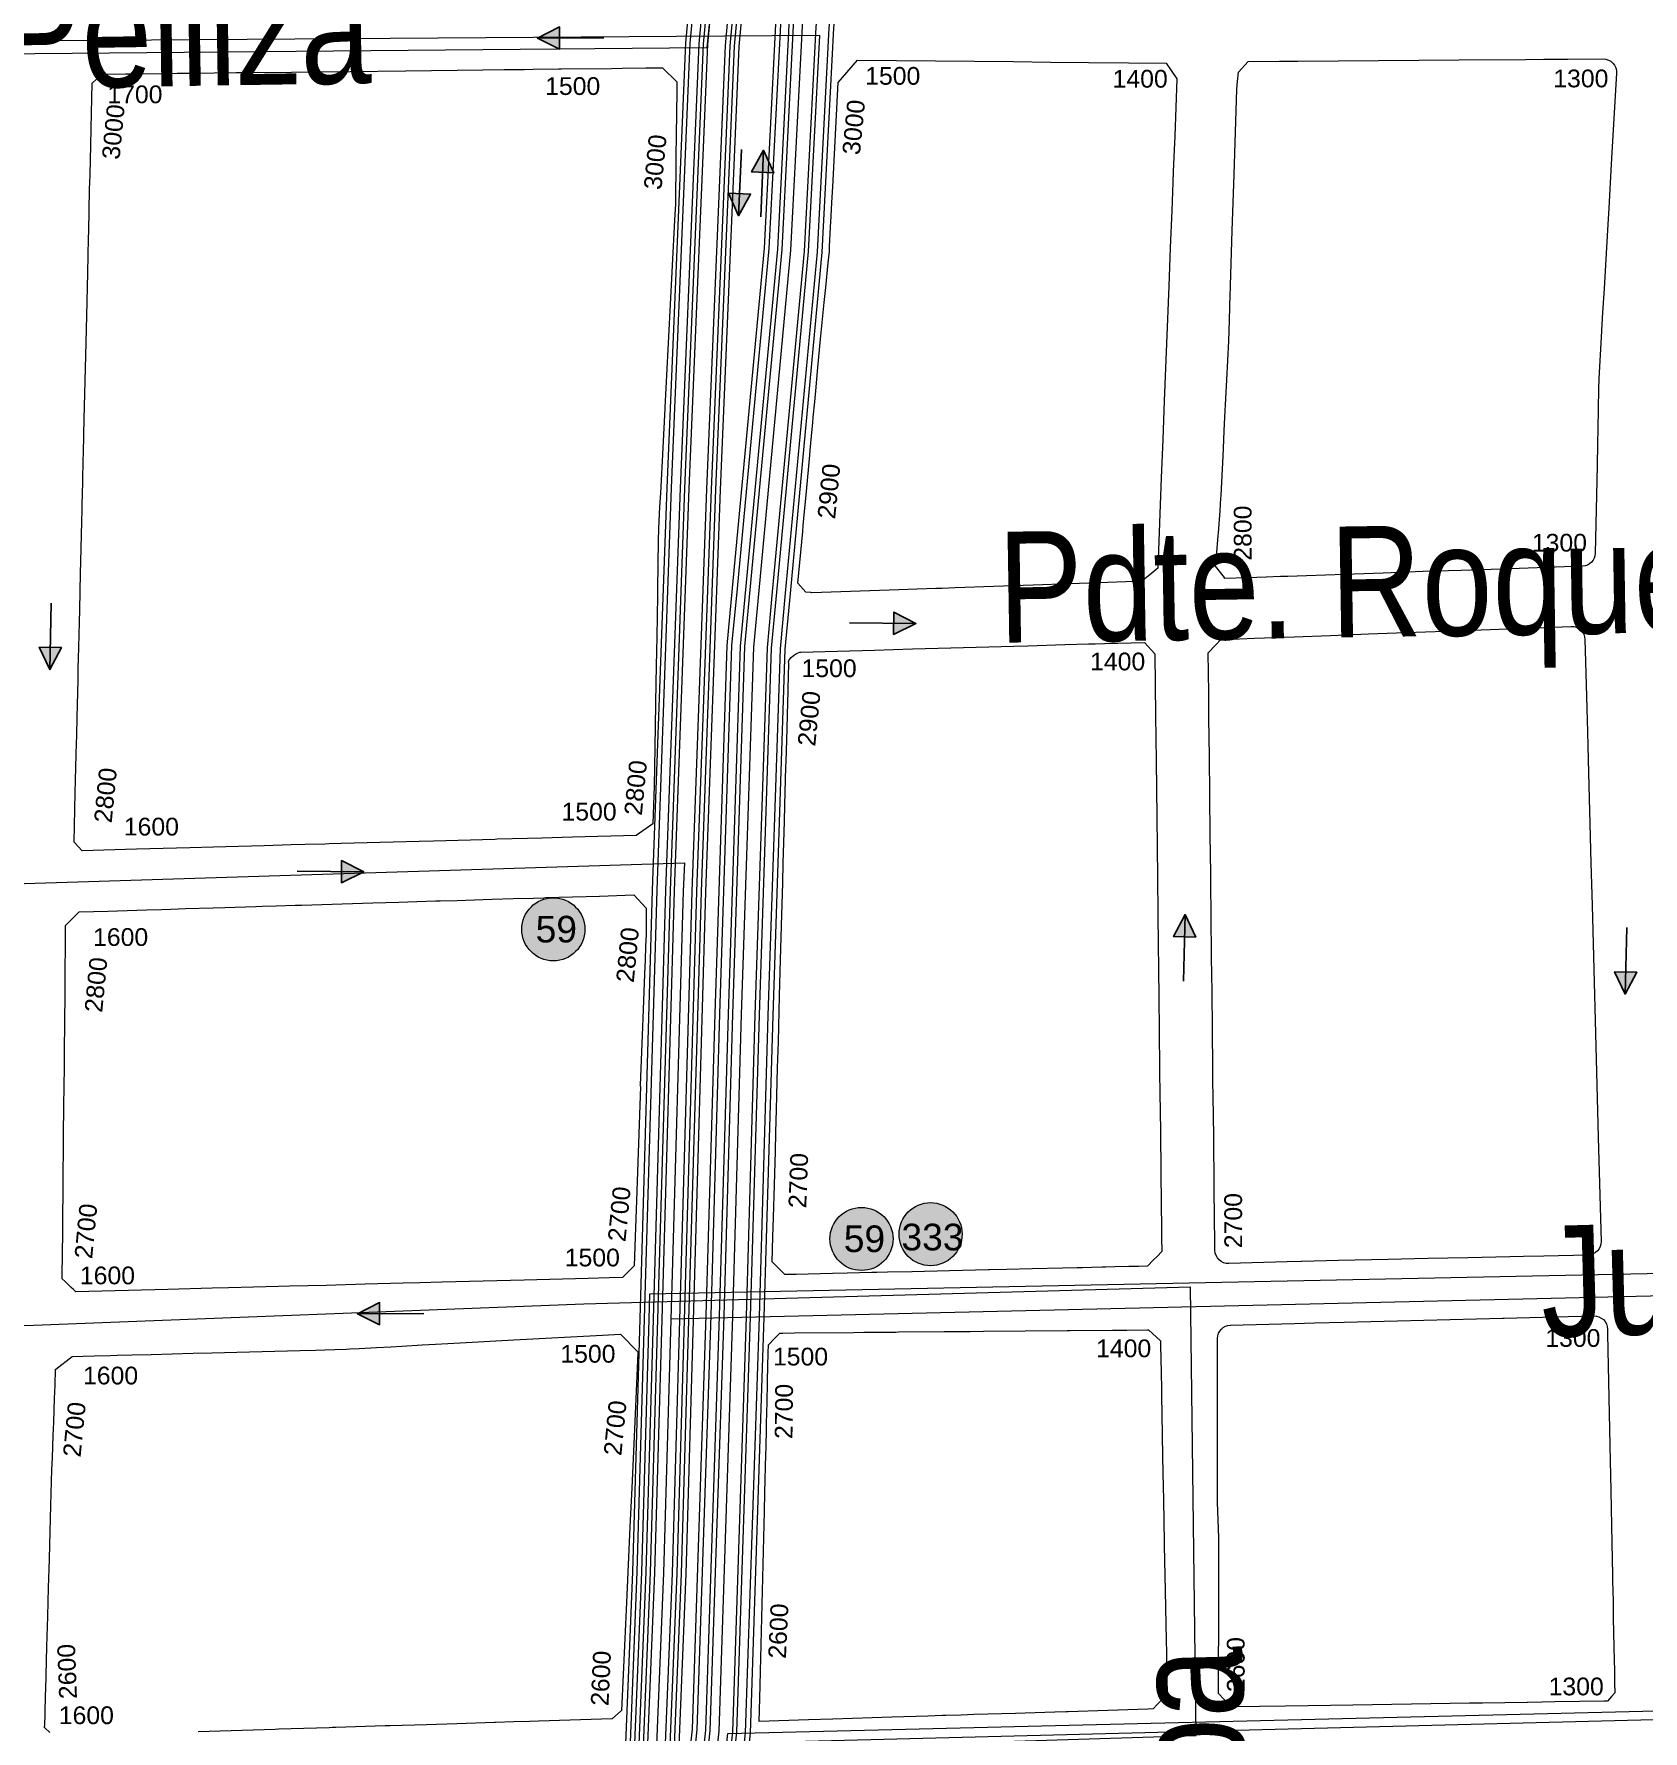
# Model space of a CAD drawing. Header units: millimetres. Extents: x 11558 to 23675, y 49449 to 61482.
# Drawn here: x 19668.2 to 20030.9, y 56637.5 to 57020 of the extents above; entities that cross this region are included whole.
import ezdxf

# ---------------------------------------------------------------- set-up
doc = ezdxf.new("R2010")
doc.units = ezdxf.units.MM
for name, color, linetype in [('0. plano base - nombres calles', 22, 'Continuous'), ('0. Plano Base - PLANO', 254, 'Continuous'), ('0. Plano base - sentido calles', 253, 'Continuous'), ('7. puesta en valor CC la lucila', 212, 'Continuous'), ('Linea 343 IDA', 55, 'Continuous'), ('Linea 343 REGRESO', 125, 'Continuous'), ('numeración', 7, 'Continuous')]:
    doc.layers.add(name, color=color, linetype=linetype)
for name, color, linetype, true_color in [('Linea 152 IDA', 7, 'Continuous', 0x070721), ('Linea 152 REGRESO', 7, 'Continuous', 0xff0a0a), ('Linea 19 Estación Carapachay', 7, 'Continuous', 0xa80000), ('Linea 19 Plaza Miserere', 7, 'Continuous', 0x575757), ('Linea 203 IDA', 7, 'Continuous', 0xc2c200), ('Linea 203 REGRESO', 7, 'Continuous', 0x9e7700), ('Linea 21 IDA Ramal G', 7, 'Continuous', 0x001861), ('Linea 21 REGRO Ramal G', 7, 'Continuous', 0x0a47ff), ('Linea 314 IDA', 7, 'Continuous', 0x141414), ('Linea 314 REGRESO', 7, 'Continuous', 0xe00000), ('Linea 365 IDA', 7, 'Continuous', 0xdb6e00), ('Linea 365 REGRESO', 7, 'Continuous', 0xcc3300), ('Linea 59 Por Barrio Golf IDA', 7, 'Continuous', 0x007038), ('Linea 59 Por Barrio Golf VUELTA', 7, 'Continuous', 0xffd147), ('Linea 59 Por la Lucila IDA', 7, 'Continuous', 0x007038), ('Linea 59 Por la Lucila VUELTA', 7, 'Continuous', 0xffc20a), ('Linea 60 Constitución-barramcas x Fleming IDA', 7, 'Continuous', 0x660000), ('Linea 60 Constitución-barrancas x Fleming VUELTA', 7, 'Continuous', 0xbcab76), ('Linea 707 - ex333', 7, 'Continuous', 0xad002b), ('Linea 707 - ex333 -', 7, 'Continuous', 0x616161), ('Linea 71 IDA', 7, 'Continuous', 0xff2424), ('Linea 71 REGRESO', 7, 'Continuous', 0x2e62ff)]:
    doc.layers.add(name, color=color, linetype=linetype, true_color=true_color)
doc.layers.add('Linea Bicentenario Nueva', color=7, linetype='Continuous', true_color=0x0000cc, transparency=0.05)
doc.layers.get('7. puesta en valor CC la lucila').off()
doc.styles.get("Standard").update_dxf_attribs({"font": 'arial.ttf'})

# ---------------------------------------------------------------- blocks, each defined once
blk = doc.blocks.new('MANZANAS')
at = {"layer": '0. Plano Base - PLANO', "color": 0, "linetype": 'Continuous', "lineweight": 5}
for points in [[(5638643.96, 6180972.71), (5638651.3, 6180956.31), (5638652.38, 6180953.9), (5638653.51, 6180951.38), (5638656.41, 6180944.89), (5638657.92, 6180941.52), (5638660.06, 6180936.73), (5638663.82, 6180928.33), (5638666.06, 6180923.32), (5638667.13, 6180920.92), (5638668.33, 6180918.25), (5638672.13, 6180909.74), (5638673.16, 6180907.67), (5638677.15, 6180899.6), (5638678.63, 6180896.61), (5638680.86, 6180892.1), (5638689.59, 6180874.46, -0.398392), (5638688.37, 6180870.52), (5638672.4, 6180861.5), (5638664.53, 6180857.07), (5638657.07, 6180852.86), (5638649.25, 6180848.45), (5638641.62, 6180844.14), (5638634.17, 6180839.93), (5638630.47, 6180837.85), (5638629.04, 6180837.04), (5638626.23, 6180835.46), (5638622.58, 6180833.4), (5638618.09, 6180830.86), (5638617.97, 6180831.07), (5638614.99, 6180832.4), (5638614.55, 6180833.46), (5638612.32, 6180838.81), (5638612.09, 6180839.38), (5638610.19, 6180843.94), (5638609.56, 6180845.3), (5638609.01, 6180846.51), (5638608.71, 6180847.16), (5638605.05, 6180855.16), (5638604.32, 6180856.74), (5638602.67, 6180860.35), (5638601.37, 6180863.2), (5638597.86, 6180870.86), (5638594.25, 6180878.74), (5638592.2, 6180883.02), (5638589.66, 6180888.32), (5638589.06, 6180889.57), (5638588.81, 6180890.09), (5638583.44, 6180901.29), (5638578.04, 6180912.58), (5638569.69, 6180930), (5638569.03, 6180931.64), (5638568.25, 6180933.59), (5638569.07, 6180936.72), (5638575.31, 6180940.03), (5638578.94, 6180941.95), (5638611.11, 6180958.98), (5638624.33, 6180965.97), (5638627.96, 6180967.89), (5638629.36, 6180968.63), (5638630.7, 6180969.33), (5638632.75, 6180970.41), (5638639.83, 6180974.14, -0.433222)], [(5638696.47, 6180856.14), (5638701.41, 6180847.23), (5638704.08, 6180842.41), (5638706.56, 6180837.93), (5638708.16, 6180835.05), (5638712.48, 6180827.25), (5638716.6, 6180819.8), (5638720.93, 6180811.99), (5638725.52, 6180803.71), (5638733.95, 6180788.49), (5638742.37, 6180773.31), (5638750.86, 6180757.97), (5638762.27, 6180737.4, -0.415545), (5638761.08, 6180733.31), (5638752.31, 6180728.5), (5638748.3, 6180726.3), (5638745.62, 6180724.83), (5638737.3, 6180720.28), (5638729.4, 6180715.94), (5638721.56, 6180711.65), (5638711.72, 6180706.25), (5638704.44, 6180702.26), (5638704.35, 6180702.21), (5638701.58, 6180700.69), (5638696.97, 6180698.15), (5638690.09, 6180694.27, -0.421041), (5638685.97, 6180695.47), (5638681.72, 6180703.44), (5638680.23, 6180706.21), (5638678.54, 6180709.4), (5638674.63, 6180716.72), (5638673.9, 6180718.08), (5638671.61, 6180722.36), (5638670.77, 6180723.95), (5638670.51, 6180724.43), (5638667.15, 6180730.73), (5638666.61, 6180731.73), (5638662.47, 6180739.49), (5638658.53, 6180746.87), (5638654.83, 6180753.8), (5638650.32, 6180762.26), (5638649.04, 6180764.66), (5638648.39, 6180765.86), (5638645.94, 6180770.46), (5638641.9, 6180778.03), (5638637.65, 6180785.99), (5638633.53, 6180793.71), (5638629.47, 6180801.3), (5638627.66, 6180804.7), (5638626.77, 6180806.36), (5638622.52, 6180814.32), (5638623.21, 6180816.61), (5638623.73, 6180818.35), (5638627.3, 6180820.37), (5638630.27, 6180822.05), (5638638.02, 6180826.44), (5638645.19, 6180830.51), (5638652.59, 6180834.71), (5638659.95, 6180838.89), (5638667.63, 6180843.25), (5638692.37, 6180857.29, -0.417245)], [(5638737.1, 6180606.06), (5638736.66, 6180605.82), (5638734.39, 6180606.64), (5638732.75, 6180607.24), (5638731.72, 6180609.21), (5638723.91, 6180624.26), (5638722.97, 6180626.07), (5638719.97, 6180631.86), (5638716.58, 6180638.38), (5638712.65, 6180645.39), (5638709.24, 6180651.97), (5638708.11, 6180654.14), (5638707.14, 6180656.01), (5638703.45, 6180663.12), (5638695.64, 6180678.15, -0.406877), (5638696.85, 6180682.16), (5638709.46, 6180689.12), (5638713.44, 6180691.31), (5638719.25, 6180694.52), (5638729.82, 6180700.35), (5638750.62, 6180711.83), (5638750.85, 6180711.96), (5638768.57, 6180721.73, -0.415652), (5638772.66, 6180720.54), (5638773.2, 6180719.54), (5638785.19, 6180697.55), (5638785.26, 6180697.44), (5638790.11, 6180688.55), (5638795.77, 6180678.15), (5638799.21, 6180671.85), (5638799.85, 6180670.69), (5638802.09, 6180666.58), (5638803.87, 6180663.31), (5638806.97, 6180657.63), (5638808.47, 6180654.88), (5638809.44, 6180653.1), (5638810.92, 6180650.39), (5638811.82, 6180648.73), (5638811.95, 6180648.5), (5638811.67, 6180647.42), (5638811.35, 6180646.13), (5638810.64, 6180645.75), (5638800.88, 6180640.48), (5638798.31, 6180639.1), (5638795.47, 6180637.56), (5638795.37, 6180637.51), (5638786.51, 6180632.73), (5638784.53, 6180631.66), (5638783.95, 6180631.34), (5638772.47, 6180625.15), (5638760.83, 6180618.87), (5638751.95, 6180614.07), (5638747.47, 6180611.66)]]:
    blk.add_lwpolyline(points, format="xyb", close=True, dxfattribs=at)
for points in [[(5638536.76, 6180785.03), (5638535.78, 6180784.6), (5638533.22, 6180785.56), (5638528.81, 6180796.41), (5638528.3, 6180797.66), (5638527.08, 6180800.64), (5638526, 6180803.31), (5638525.4, 6180804.78), (5638522.27, 6180812.45), (5638521.85, 6180813.51), (5638520.67, 6180816.39), (5638519.49, 6180819.29), (5638519.03, 6180820.42), (5638517.75, 6180823.58), (5638516.81, 6180825.88), (5638514.8, 6180830.82), (5638512.39, 6180836.74), (5638509.3, 6180844.48), (5638508.06, 6180847.59), (5638506, 6180852.79), (5638505.05, 6180855.18), (5638504.57, 6180856.23), (5638502.75, 6180860.23), (5638501.72, 6180862.49), (5638500.46, 6180865.24), (5638498.99, 6180868.47), (5638489.23, 6180889.91), (5638490.77, 6180896.41), (5638522.14, 6180912.31), (5638529.56, 6180916.07), (5638537.22, 6180919.95), (5638545.29, 6180924.04), (5638552.83, 6180927.86), (5638556.62, 6180925.84), (5638562.12, 6180914.16), (5638563.45, 6180911.34), (5638565.51, 6180906.95), (5638566.58, 6180904.68), (5638569.25, 6180899.01), (5638572.85, 6180891.35), (5638576.53, 6180883.53), (5638587.54, 6180860.15), (5638591.26, 6180852.24), (5638594.95, 6180844.39), (5638603.6, 6180826.01), (5638602.7, 6180823.84), (5638601.83, 6180821.73), (5638598.65, 6180819.91), (5638595.11, 6180817.89), (5638587.77, 6180813.75), (5638580.46, 6180809.62), (5638572.69, 6180805.23), (5638565.19, 6180800.99), (5638562.58, 6180799.52), (5638561.37, 6180798.84), (5638557.61, 6180796.71), (5638554.08, 6180794.72), (5638536.98, 6180785.07)], [(5638428.58, 6180663.65), (5638417.87, 6180657.71), (5638415.36, 6180658.58), (5638410.47, 6180668.56), (5638407.97, 6180673.67), (5638406.68, 6180676.3), (5638405.55, 6180678.62), (5638404.82, 6180680.1), (5638402.97, 6180683.89), (5638399.29, 6180691.39), (5638398.06, 6180693.9), (5638397.18, 6180695.71), (5638394.8, 6180700.57), (5638393.56, 6180703.09), (5638392.31, 6180705.65), (5638388.7, 6180713.01), (5638387.52, 6180715.43), (5638383.6, 6180723.43), (5638382.42, 6180725.85), (5638381.9, 6180726.91), (5638379.67, 6180731.46), (5638377.34, 6180736.22), (5638376.9, 6180737.11), (5638374.9, 6180741.2), (5638373.41, 6180744.23), (5638367.09, 6180757.14), (5638363.17, 6180765.15), (5638358.92, 6180773.83), (5638355.47, 6180780.87), (5638354.78, 6180782.28), (5638350.65, 6180790.7), (5638349.19, 6180793.7), (5638347.71, 6180796.71), (5638346.28, 6180799.63), (5638344.61, 6180803.05), (5638340.09, 6180812.27), (5638340.54, 6180813.5), (5638341.13, 6180815.09), (5638345.8, 6180817.59), (5638348.28, 6180818.91), (5638353.05, 6180821.46), (5638356.04, 6180823.06), (5638356.92, 6180823.53), (5638358.79, 6180824.52), (5638359.82, 6180825.08), (5638363.45, 6180827.01), (5638367.8, 6180829.34), (5638371.14, 6180831.12), (5638378.83, 6180835.22), (5638384.56, 6180838.28), (5638390.48, 6180841.44), (5638401.55, 6180847.36), (5638416.87, 6180855.53), (5638421.06, 6180857.77), (5638424.81, 6180859.78), (5638425.08, 6180859.92), (5638426.83, 6180860.85), (5638431.98, 6180863.6), (5638432.23, 6180863.74), (5638432.45, 6180863.86), (5638442.4, 6180869.17), (5638444.57, 6180870.33), (5638449.27, 6180872.84), (5638452.55, 6180874.59), (5638456.91, 6180873.25), (5638457.89, 6180871.32), (5638462.29, 6180862.58), (5638464.46, 6180858.27), (5638466.43, 6180854.38), (5638467.63, 6180851.99), (5638469.27, 6180848.74), (5638470.81, 6180845.36), (5638479.3, 6180826.73), (5638488.35, 6180806.87), (5638488.42, 6180806.71), (5638492.1, 6180798.63), (5638496.34, 6180789.32), (5638497.64, 6180786.47), (5638499.67, 6180782.02), (5638500.88, 6180779.58), (5638505.7, 6180769.91), (5638506.39, 6180768.53), (5638510.53, 6180760.2), (5638511.96, 6180757.34), (5638515.13, 6180750.96), (5638521.66, 6180737.84), (5638525.54, 6180730.05), (5638529.21, 6180722.4), (5638527.06, 6180718.3), (5638514.55, 6180711.36), (5638508.47, 6180707.99), (5638505.63, 6180706.41), (5638499.66, 6180703.1), (5638499.21, 6180702.85), (5638491.96, 6180698.82), (5638487.15, 6180696.15), (5638484.31, 6180694.58), (5638476.62, 6180690.31), (5638468.94, 6180686.05), (5638466.56, 6180684.73), (5638465.68, 6180684.24), (5638461.82, 6180682.1), (5638459.09, 6180680.58), (5638453.74, 6180677.62), (5638446.2, 6180673.43), (5638443.74, 6180672.06), (5638439.1, 6180669.49), (5638431.17, 6180665.09)], [(5638604.68, 6180647.15), (5638602.42, 6180645.91), (5638598.63, 6180647.15), (5638596.15, 6180652.26), (5638594.25, 6180656.19), (5638594.24, 6180656.22), (5638592.13, 6180660.56), (5638587.76, 6180669.57), (5638585.89, 6180673.42), (5638583.63, 6180678.09), (5638579.53, 6180686.53), (5638576.98, 6180691.79), (5638572.43, 6180701.18), (5638570.05, 6180706.09), (5638565.55, 6180715.38), (5638561.35, 6180724.05), (5638559.38, 6180728.09), (5638557.35, 6180732.29), (5638555.3, 6180736.52), (5638553.7, 6180739.82), (5638549.91, 6180747.62), (5638549.89, 6180747.66), (5638549.41, 6180748.66), (5638546.18, 6180755.33), (5638546.15, 6180755.39), (5638544.78, 6180758.21), (5638542.48, 6180762.95), (5638540.74, 6180766.53), (5638540.01, 6180768.05), (5638539.73, 6180768.62), (5638539.51, 6180768.88), (5638539.45, 6180769.36), (5638539.57, 6180769.98), (5638539.84, 6180770.68), (5638540.25, 6180771.38), (5638540.74, 6180771.99), (5638540.98, 6180772.12), (5638548.16, 6180776.11), (5638555.45, 6180780.16), (5638562.97, 6180784.34), (5638570.5, 6180788.53), (5638578.04, 6180792.72), (5638582.9, 6180795.42), (5638585.67, 6180796.96), (5638592.99, 6180801.03), (5638597.63, 6180803.61), (5638598.17, 6180803.91), (5638598.97, 6180804.35), (5638600.78, 6180805.36), (5638608.68, 6180809.75), (5638611.94, 6180808.52), (5638618.5, 6180796.26), (5638623.32, 6180787.24), (5638629.31, 6180776.04), (5638632.5, 6180770.08), (5638635.67, 6180764.13), (5638636.4, 6180762.78), (5638638.81, 6180758.27), (5638639.8, 6180756.42), (5638648.39, 6180740.35), (5638652.02, 6180733.56), (5638656.05, 6180726.02), (5638659.03, 6180720.44), (5638660.19, 6180718.28), (5638663.05, 6180712.93), (5638664.21, 6180710.77), (5638665.65, 6180708.07), (5638666.76, 6180705.98), (5638667.95, 6180703.77), (5638669.48, 6180700.91), (5638670.65, 6180698.72), (5638672.73, 6180694.82), (5638674, 6180692.45), (5638675.46, 6180689.71), (5638675.03, 6180688.27), (5638674.7, 6180687.19), (5638674.13, 6180685.3), (5638672.32, 6180684.31), (5638670.43, 6180683.27), (5638667.64, 6180681.74), (5638665.85, 6180680.76), (5638665.14, 6180680.37), (5638663.06, 6180679.22), (5638661.29, 6180678.25), (5638660.24, 6180677.68), (5638657.31, 6180676.06), (5638651.33, 6180672.78), (5638646.28, 6180670), (5638642.87, 6180668.13), (5638642.69, 6180668.03), (5638635.01, 6180663.81), (5638627.6, 6180659.74), (5638627.57, 6180659.72), (5638622.75, 6180657.08), (5638620.63, 6180655.91), (5638619.62, 6180655.36), (5638614.75, 6180652.69), (5638611.89, 6180651.11)], [(5638480.58, 6180578.84), (5638462.45, 6180568.81), (5638461.71, 6180569.03), (5638461.05, 6180569.22), (5638460.36, 6180569.41), (5638459.69, 6180569.61), (5638459.25, 6180569.74), (5638458.36, 6180569.99), (5638455.48, 6180575.67), (5638453.95, 6180578.69), (5638453.27, 6180580.03), (5638448.27, 6180589.9), (5638444.54, 6180597.25), (5638444.12, 6180598.06), (5638440.36, 6180605.48), (5638439.12, 6180607.94), (5638436.42, 6180613.26), (5638435.5, 6180615.07), (5638435.2, 6180615.66), (5638434.82, 6180616.4), (5638432.58, 6180620.83), (5638428.99, 6180627.9), (5638422.31, 6180640.98), (5638423.62, 6180645.15), (5638429.28, 6180648.31), (5638436.84, 6180652.54), (5638439.83, 6180654.21), (5638441.64, 6180655.22), (5638444.54, 6180656.84), (5638450.01, 6180659.9), (5638452.27, 6180661.17), (5638458.4, 6180664.59), (5638459.66, 6180665.29), (5638462.36, 6180666.81), (5638466.13, 6180668.91), (5638467.35, 6180669.59), (5638481.39, 6180677.44), (5638486.54, 6180680.32), (5638490.1, 6180682.31), (5638493.83, 6180684.4), (5638494.7, 6180684.88), (5638497.99, 6180686.72), (5638503.13, 6180689.59), (5638504.93, 6180690.6), (5638509.05, 6180692.9), (5638513.04, 6180695.13), (5638515.05, 6180696.26), (5638515.41, 6180696.46), (5638526.05, 6180702.4), (5638532.79, 6180706.17), (5638536.64, 6180704.8), (5638539.6, 6180699.03), (5638539.74, 6180698.73), (5638542.6, 6180692.65), (5638543, 6180691.81), (5638543.16, 6180691.46), (5638546.57, 6180684.21), (5638548.22, 6180680.72), (5638553.87, 6180668.77), (5638553.75, 6180668.71), (5638554.04, 6180668.54), (5638561.36, 6180653.16), (5638565.09, 6180645.3), (5638568.59, 6180637.95), (5638571.41, 6180632.02), (5638570.3, 6180628.47), (5638567.69, 6180627.02), (5638563.51, 6180624.7), (5638550.86, 6180617.71), (5638542.82, 6180613.26), (5638534.68, 6180608.76), (5638530.33, 6180606.35), (5638527.01, 6180604.52), (5638519.55, 6180600.39), (5638511.85, 6180596.13), (5638504.58, 6180592.12), (5638502.39, 6180590.9), (5638492.53, 6180585.45), (5638489.3, 6180583.66)], [(5638653.48, 6180559.36), (5638643.75, 6180553.91), (5638642.61, 6180556.25), (5638641.5, 6180558.53), (5638636.14, 6180569.5), (5638622.96, 6180596.46), (5638622.82, 6180596.75), (5638619.7, 6180603.14), (5638618.65, 6180605.29), (5638618.4, 6180605.79), (5638617.51, 6180607.62), (5638616.46, 6180609.77), (5638614.95, 6180612.86), (5638614.27, 6180614.24), (5638612.15, 6180618.59), (5638610.25, 6180622.47), (5638609.98, 6180623.03), (5638608.68, 6180625.69), (5638607.19, 6180628.73), (5638606.56, 6180630.02), (5638606.47, 6180630.2), (5638607.05, 6180632.09), (5638607.55, 6180633.73), (5638608.09, 6180634.02), (5638610.47, 6180635.28), (5638622.18, 6180641.49), (5638624.23, 6180642.59), (5638630.65, 6180645.99), (5638631.13, 6180646.25), (5638640.24, 6180651.09), (5638645.43, 6180653.84), (5638648.1, 6180655.26), (5638656.4, 6180659.66), (5638664.74, 6180664.09), (5638665.3, 6180664.39), (5638673.73, 6180668.86), (5638676.29, 6180670.22), (5638676.6, 6180670.38), (5638680.74, 6180672.58), (5638680.96, 6180672.7), (5638683.29, 6180672.07), (5638684.45, 6180671.75), (5638684.97, 6180670.8), (5638687.89, 6180665.42), (5638689.66, 6180662.16), (5638690.58, 6180660.48), (5638692.18, 6180657.52), (5638692.36, 6180657.2), (5638696.9, 6180648.85), (5638696.98, 6180648.71), (5638700.21, 6180642.76), (5638701.53, 6180640.33), (5638701.99, 6180639.49), (5638703.53, 6180636.66), (5638706.52, 6180631.16), (5638711.37, 6180622.24), (5638715.01, 6180615.54), (5638716.63, 6180612.57), (5638718.15, 6180609.76), (5638719.63, 6180607.05), (5638719.7, 6180606.91), (5638719.86, 6180606.63), (5638720.59, 6180605.27), (5638721.23, 6180604.11), (5638722.12, 6180602.46), (5638722.5, 6180601.76), (5638722.15, 6180600.51), (5638721.64, 6180598.72), (5638721.24, 6180597.32), (5638720.21, 6180596.76), (5638712.36, 6180592.33), (5638704.57, 6180587.94), (5638704.14, 6180587.72), (5638701.92, 6180586.47), (5638696.08, 6180583.21), (5638694.18, 6180582.14), (5638685.95, 6180577.54), (5638683.49, 6180576.16), (5638680.5, 6180574.48), (5638679.84, 6180574.11), (5638676.96, 6180572.5), (5638669.87, 6180568.53), (5638658.26, 6180562.04)]]:
    blk.add_lwpolyline(points, close=True, dxfattribs=at)
blk.add_lwpolyline([(5638503.05, 6180477.94), (5638501.53, 6180478.33), (5638501.49, 6180478.34), (5638501.34, 6180478.66), (5638501.29, 6180478.78), (5638500.08, 6180481.29), (5638498.29, 6180484.96), (5638497.74, 6180486.1), (5638493.49, 6180494.88), (5638490.55, 6180500.95), (5638489.13, 6180503.9), (5638487.72, 6180506.8), (5638484.93, 6180512.57), (5638483.51, 6180515.51), (5638479.65, 6180523.49), (5638476.12, 6180530.78), (5638475, 6180533.15), (5638472.84, 6180537.71), (5638471.54, 6180540.43), (5638469.24, 6180545.29), (5638467.96, 6180547.99), (5638466.42, 6180551.22), (5638466.49, 6180551.26), (5638468.42, 6180555.49), (5638472.75, 6180557.89), (5638475.94, 6180559.65), (5638477.27, 6180560.39), (5638480.28, 6180562.06), (5638483.99, 6180564.11), (5638492.27, 6180568.69), (5638495.95, 6180570.73), (5638503.38, 6180574.85), (5638513.37, 6180580.38), (5638516.38, 6180582.06), (5638518.28, 6180583.12), (5638520.21, 6180584.2), (5638522.52, 6180585.49), (5638523.18, 6180585.86), (5638525.01, 6180586.94), (5638528.37, 6180588.93), (5638531.16, 6180590.57), (5638533.29, 6180591.84), (5638537.24, 6180594.17), (5638539.82, 6180595.69), (5638544.58, 6180598.51), (5638555.04, 6180604.69), (5638561.2, 6180608.33), (5638572.29, 6180614.89), (5638575.74, 6180616.93), (5638581.08, 6180615.21), (5638581.17, 6180615.03), (5638585.55, 6180605.56), (5638589.84, 6180596.3), (5638593.97, 6180587.38), (5638597.66, 6180579.41), (5638604.85, 6180563.88), (5638615.09, 6180541.77), (5638614.09, 6180539.14), (5638599.57, 6180531.01), (5638597.83, 6180530.03), (5638594.75, 6180528.31), (5638591.13, 6180526.28), (5638590.9, 6180526.15), (5638583.52, 6180522.02), (5638577.53, 6180518.66), (5638570.41, 6180514.68), (5638569.44, 6180514.13), (5638559.71, 6180508.68), (5638559.07, 6180508.32), (5638558.37, 6180507.93), (5638548.43, 6180502.36), (5638547.74, 6180501.98), (5638532.61, 6180493.5)], dxfattribs=at)
blk = doc.blocks.new('59')
at = {"layer": 'Linea 59 Por la Lucila VUELTA', "lineweight": 211, "true_color": 0xededed}
h = blk.add_hatch(color=7, dxfattribs=at)
h.dxf.hatch_style = 1
edge = h.paths.add_edge_path()
edge.add_arc((0, 0), 7.11, 0, 360)
at = {"layer": 'Linea 59 Por la Lucila VUELTA', "lineweight": 9}
blk.add_circle((0, 0), 7.11, dxfattribs=at)
at = {"layer": 'Linea 59 Por la Lucila VUELTA', "lineweight": 15, "insert": (-3.99, 3.04), "char_height": 6, "attachment_point": 1}
blk.add_mtext_dynamic_manual_height_columns('59', width=16.4579, gutter_width=12.5, heights=[0], dxfattribs=at)
blk = doc.blocks.new('707 ida')
at = {"layer": 'Linea 707 - ex333', "lineweight": 211, "true_color": 0xededed}
h = blk.add_hatch(color=7, dxfattribs=at)
h.dxf.hatch_style = 1
edge = h.paths.add_edge_path()
edge.add_arc((-10.26, 6.45), 7.11, 0, 360)
at = {"layer": 'Linea 707 - ex333', "lineweight": 9}
blk.add_circle((-10.26, 6.45), 7.11, dxfattribs=at)
at = {"layer": 'Linea 707 - ex333', "lineweight": 211, "insert": (-16.82, 8.81), "char_height": 6, "attachment_point": 1}
blk.add_mtext_dynamic_manual_height_columns('333', width=27.2677, gutter_width=12.5, heights=[0], dxfattribs=at)

msp = doc.modelspace()

# ---------------------------------------------------------------- hatches: boundary and pattern name
at = {"layer": '0. Plano base - sentido calles', "linetype": 'Continuous', "lineweight": 25, "ltscale": 2, "true_color": 0x1a1a1a}
h = msp.add_hatch(color=250, dxfattribs=at)
h.dxf.hatch_style = 1
h.paths.add_polyline_path([(19781.69, 57019.09), (19786.69, 57016.6), (19786.69, 57019.1)])
h.paths.add_polyline_path([(19781.69, 57019.09), (19786.69, 57019.1), (19786.68, 57021.6)])
h = msp.add_hatch(color=250, dxfattribs=at)
h.dxf.hatch_style = 1
h.paths.add_polyline_path([(19832.68, 56993.79), (19829.97, 56988.9), (19832.47, 56988.8)])
h.paths.add_polyline_path([(19832.68, 56993.79), (19832.47, 56988.8), (19834.96, 56988.69)])
h = msp.add_hatch(color=250, dxfattribs=at)
h.dxf.hatch_style = 1
h.paths.add_polyline_path([(19827.04, 56979.02), (19829.76, 56983.91), (19827.26, 56984.01)])
h.paths.add_polyline_path([(19827.04, 56979.02), (19827.26, 56984.01), (19824.76, 56984.12)])
h = msp.add_hatch(color=250, dxfattribs=at)
h.dxf.hatch_style = 1
h.paths.add_polyline_path([(19867.03, 56887.12), (19862.06, 56889.68), (19862.03, 56887.18)])
h.paths.add_polyline_path([(19867.03, 56887.12), (19862.03, 56887.18), (19862, 56884.68)])
h = msp.add_hatch(color=250, dxfattribs=at)
h.dxf.hatch_style = 1
h.paths.add_polyline_path([(19671.8, 56876.73), (19674.39, 56881.68), (19671.9, 56881.73)])
h.paths.add_polyline_path([(19671.8, 56876.73), (19671.9, 56881.73), (19669.4, 56881.78)])
h = msp.add_hatch(color=250, dxfattribs=at)
h.dxf.hatch_style = 1
h.paths.add_polyline_path([(19742.54, 56831.14), (19737.57, 56833.7), (19737.54, 56831.2)])
h.paths.add_polyline_path([(19742.54, 56831.14), (19737.54, 56831.2), (19737.51, 56828.7)])
h = msp.add_hatch(color=250, dxfattribs=at)
h.dxf.hatch_style = 1
h.paths.add_polyline_path([(19927.7, 56821.51), (19925.08, 56816.57), (19927.58, 56816.51)])
h.paths.add_polyline_path([(19927.7, 56821.51), (19927.58, 56816.51), (19930.08, 56816.45)])
h = msp.add_hatch(color=250, dxfattribs=at)
h.dxf.hatch_style = 1
h.paths.add_polyline_path([(20026.86, 56803.58), (20029.49, 56808.51), (20026.99, 56808.57)])
h.paths.add_polyline_path([(20026.86, 56803.58), (20026.99, 56808.57), (20024.49, 56808.64)])
h = msp.add_hatch(color=250, dxfattribs=at)
h.dxf.hatch_style = 1
h.paths.add_polyline_path([(19741.11, 56731.54), (19746.12, 56729.05), (19746.11, 56731.55)])
h.paths.add_polyline_path([(19741.11, 56731.54), (19746.11, 56731.55), (19746.11, 56734.05)])

# ---------------------------------------------------------------- linework, layer by layer
at = {"layer": '0. Plano base - sentido calles', "color": 250, "linetype": 'Continuous', "lineweight": 25, "ltscale": 2, "true_color": 0x1a1a1a}
for points in [[(19796.69, 57019.11), (19781.69, 57019.09), (19786.68, 57021.6), (19786.69, 57016.6), (19781.69, 57019.09)], [(19827.68, 56994), (19827.04, 56979.02), (19824.76, 56984.12), (19829.76, 56983.91), (19827.04, 56979.02)], [(19832.04, 56978.8), (19832.68, 56993.79), (19834.96, 56988.69), (19829.97, 56988.9), (19832.68, 56993.79)], [(19672.09, 56891.73), (19671.8, 56876.73), (19669.4, 56881.78), (19674.39, 56881.68), (19671.8, 56876.73)], [(19852.03, 56887.31), (19867.03, 56887.12), (19862, 56884.68), (19862.06, 56889.68), (19867.03, 56887.12)], [(19727.54, 56831.33), (19742.54, 56831.14), (19737.51, 56828.7), (19737.57, 56833.7), (19742.54, 56831.14)], [(19927.33, 56806.52), (19927.7, 56821.51), (19930.08, 56816.45), (19925.08, 56816.57), (19927.7, 56821.51)], [(20027.24, 56818.57), (20026.86, 56803.58), (20024.49, 56808.64), (20029.49, 56808.51), (20026.86, 56803.58)], [(19756.11, 56731.56), (19741.11, 56731.54), (19746.11, 56734.05), (19746.12, 56729.05), (19741.11, 56731.54)]]:
    msp.add_lwpolyline(points, dxfattribs=at)
at = {"layer": 'Linea 152 IDA', "lineweight": 15}
msp.add_lwpolyline([(18009.26, 57684.42), (19886.73, 57702.15), (19886.56, 57700.15), (19877.14, 57585.32), (19866.49, 57470.49), (19859.13, 57391.32), (19856.06, 57356.45), (19849.4, 57278.26), (19838.11, 57147.53), (19826.07, 57017.25), (19821.87, 56917.3), (19818.58, 56826.66), (19815.79, 56730.07), (19814.13, 56673), (19807.9, 56519.67), (19799.29, 56419.97), (19754.82, 56087.71), (19741.25, 55892.05)], dxfattribs=at)
at = {"layer": 'Linea 152 REGRESO', "lineweight": 15}
msp.add_lwpolyline([(19768.54, 56031.01), (19772.21, 56100.51), (19788.61, 56251.36), (19807.08, 56407.89), (19807.58, 56423.47), (19812.5, 56516.34), (19812.69, 56531.87), (19815.64, 56628.4), (19816.65, 56637.9), (19819.76, 56731.2), (19821.74, 56799.17), (19824.48, 56882.2), (19825.69, 56895.09), (19832.86, 56971.73), (19835.46, 57022.21), (19840.73, 57079.01), (19847.89, 57138.26), (19858.65, 57259.27), (19868.02, 57364.51), (19878.73, 57481.18), (19899.64, 57701.83), (19907.86, 57796.05), (18029.12, 57776.24)], dxfattribs=at)
at = {"layer": 'Linea 19 Estación Carapachay', "lineweight": 15}
msp.add_lwpolyline([(19774.53, 56030.65), (19778.2, 56100.03), (19794.57, 56250.69), (19813.07, 56407.44), (19813.57, 56423.22), (19818.5, 56516.14), (19818.69, 56531.75), (19821.63, 56627.99), (19822.64, 56637.48), (19825.76, 56731.01), (19827.73, 56798.98), (19830.47, 56881.82), (19831.67, 56894.53), (19838.85, 56971.3), (19841.44, 57021.78), (19846.7, 57078.37), (19853.85, 57137.64), (19864.63, 57258.74), (19873.95, 57363.46), (18249.52, 57347.67)], dxfattribs=at)
at = {"layer": 'Linea 19 Plaza Miserere', "lineweight": 15}
msp.add_lwpolyline([(16603.31, 57447.28), (17595.39, 57454.36), (18252.54, 57458.84), (18253.7, 57328.56), (18254.48, 57237.05), (18352.94, 57237.32), (18350.11, 57461.39), (19557.69, 57472.87), (19856.73, 57473.61), (19849.17, 57392.22), (19846.1, 57357.31), (19839.43, 57279.11), (19828.15, 57148.42), (19816.09, 57017.92), (19811.87, 56917.69), (19808.59, 56826.99), (19805.79, 56730.36), (19804.14, 56673.35), (19797.92, 56520.3), (19789.35, 56421.07), (19744.87, 56088.72), (19731.28, 55892.72)], dxfattribs=at)
at = {"layer": 'Linea 203 IDA', "lineweight": 15}
msp.add_lwpolyline([(19964.77, 58293.82), (19925, 57888.84), (19908.6, 57701.02), (19887.69, 57480.35), (19876.98, 57363.7), (19867.62, 57258.47), (19856.84, 57137.32), (19849.68, 57078.05), (19844.44, 57021.57), (19841.84, 56971.08), (19834.65, 56894.25), (19833.46, 56881.62), (19830.73, 56798.89), (19828.76, 56730.92), (19825.64, 56637.27), (19824.62, 56627.78), (19821.68, 56531.68), (19821.49, 56516.05), (19816.57, 56423.09), (19816.07, 56407.22), (19797.55, 56250.35), (19781.19, 56099.79), (19777.52, 56030.47)], dxfattribs=at)
at = {"layer": 'Linea 203 REGRESO', "lineweight": 15}
msp.add_lwpolyline([(19926.97, 58300.01), (19900.31, 57992.56), (19875.6, 57701.06), (19866.18, 57586.27), (19855.53, 57471.51), (19848.18, 57392.31), (19845.1, 57357.4), (19838.44, 57279.2), (19827.15, 57148.51), (19815.09, 57017.98), (19810.87, 56917.73), (19807.59, 56827.02), (19804.79, 56730.39), (19803.14, 56673.38), (19796.92, 56520.37), (19788.35, 56421.18), (19743.87, 56088.82), (19730.28, 55892.79)], dxfattribs=at)
at = {"layer": 'Linea 21 IDA Ramal G', "lineweight": 15}
msp.add_lwpolyline([(19778.52, 56030.41), (19782.19, 56099.71), (19798.54, 56250.24), (19817.07, 56407.15), (19817.57, 56423.05), (19822.49, 56516.01), (19822.68, 56531.66), (19825.62, 56627.71), (19826.64, 56637.2), (19829.75, 56730.88), (19831.73, 56798.86), (19834.46, 56881.56), (19835.65, 56894.16), (19842.84, 56971.01), (19845.34, 57019.68), (19049.14, 57014.1), (18589.16, 57011.96), (18264.21, 57009.45), (17824.42, 57005.1), (17753.1, 57004.47)], dxfattribs=at)
at = {"layer": 'Linea 21 REGRO Ramal G', "lineweight": 15}
msp.add_lwpolyline([(17753.1, 57004.47), (17750.38, 57118.02), (17798.31, 57240.66), (17913.79, 57461.13), (18322.14, 57464.85), (18593.21, 57467.09), (18882.44, 57469.87), (19140.51, 57472.88), (19602.28, 57475.37), (19859.15, 57477.99), (19851.16, 57392.04), (19848.09, 57357.14), (19841.43, 57278.94), (19830.14, 57148.24), (19818.08, 57017.78), (19813.87, 56917.61), (19810.59, 56826.92), (19807.79, 56730.3), (19806.14, 56673.28), (19799.92, 56520.18), (19791.34, 56420.85), (19746.86, 56088.52), (19733.27, 55892.58)], dxfattribs=at)
at = {"layer": 'Linea 314 IDA', "lineweight": 15}
msp.add_lwpolyline([(19956.81, 58294.6), (19917.03, 57889.58), (19900.64, 57701.74), (19879.73, 57481.09), (19869.02, 57364.42), (19859.65, 57259.18), (19848.88, 57138.16), (19841.72, 57078.9), (19836.46, 57022.14), (19833.86, 56971.66), (19826.69, 56895), (19825.47, 56882.13), (19822.74, 56799.14), (19820.76, 56731.16), (19817.65, 56637.83), (19816.63, 56628.33), (19813.69, 56531.85), (19813.5, 56516.31), (19808.58, 56423.43), (19808.08, 56407.82), (19789.6, 56251.25), (19773.21, 56100.43), (19769.54, 56030.95)], dxfattribs=at)
at = {"layer": 'Linea 314 REGRESO', "lineweight": 15}
msp.add_lwpolyline([(19938.93, 58298.98), (19912.26, 57991.54), (19887.56, 57700.06), (19878.14, 57585.23), (19867.48, 57470.4), (19860.13, 57391.23), (19857.06, 57356.36), (19850.39, 57278.17), (19839.11, 57147.44), (19827.07, 57017.18), (19822.87, 56917.26), (19819.58, 56826.63), (19816.79, 56730.04), (19815.13, 56672.97), (19808.9, 56519.61), (19800.28, 56419.87), (19755.82, 56087.61), (19742.25, 55891.98)], dxfattribs=at)
at = {"layer": 'Linea 343 IDA', "lineweight": 15}
msp.add_lwpolyline([(19936.94, 58299.15), (19910.27, 57991.71), (19885.56, 57700.23), (19876.15, 57585.4), (19865.49, 57470.58), (19858.14, 57391.41), (19855.07, 57356.53), (19848.4, 57278.34), (19837.11, 57147.62), (19825.07, 57017.31), (19820.87, 56917.34), (19817.58, 56826.7), (19814.79, 56730.1), (19813.13, 56673.04), (19806.91, 56519.73), (19798.3, 56420.08), (19754.04, 56089.45), (19754.04, 56089.45), (19341.47, 56076.12), (18627.75, 56047.28)], dxfattribs=at)
at = {"layer": 'Linea 343 REGRESO', "lineweight": 15}
msp.add_lwpolyline([(18659.96, 56393.73), (19435.92, 56411.65), (19810.47, 56419.9), (19810.58, 56423.35), (19815.5, 56516.24), (19815.69, 56531.81), (19818.63, 56628.19), (19819.65, 56637.69), (19822.76, 56731.1), (19824.74, 56799.08), (19827.47, 56882.01), (19828.68, 56894.81), (19835.86, 56971.52), (19838.45, 57022), (19843.71, 57078.69), (19850.87, 57137.95), (19861.64, 57259), (19871.01, 57364.24), (19881.72, 57480.91), (19902.63, 57701.56), (19919.02, 57889.39), (19958.8, 58294.4)], dxfattribs=at)
at = {"layer": 'Linea 365 IDA', "lineweight": 15}
msp.add_lwpolyline([(19968.75, 58293.43), (19928.98, 57888.47), (19912.59, 57700.66), (19891.68, 57479.98), (19880.97, 57363.34), (19871.6, 57258.12), (19860.82, 57136.91), (19853.66, 57077.63), (19848.43, 57021.28), (19845.83, 56970.79), (19838.64, 56893.88), (19837.46, 56881.37), (19834.73, 56798.77), (19832.75, 56730.79), (19829.63, 56636.99), (19828.61, 56627.51), (19825.68, 56531.6), (19825.49, 56515.92), (19820.57, 56422.92), (19820.06, 56406.92), (19801.52, 56249.9), (19785.18, 56099.46), (19781.51, 56030.23)], dxfattribs=at)
at = {"layer": 'Linea 365 REGRESO', "lineweight": 15}
msp.add_lwpolyline([(19930.96, 58299.67), (19904.29, 57992.22), (19879.58, 57700.73), (19870.17, 57585.93), (19859.52, 57471.14), (19852.16, 57391.95), (19849.09, 57357.05), (19842.42, 57278.85), (19831.14, 57148.15), (19819.08, 57017.72), (19814.87, 56917.57), (19811.59, 56826.89), (19808.79, 56730.28), (19807.14, 56673.24), (19800.92, 56520.11), (19792.33, 56420.74), (19747.85, 56088.42), (19734.27, 55892.52)], dxfattribs=at)
at = {"layer": 'Linea 59 Por Barrio Golf IDA', "lineweight": 15}
msp.add_lwpolyline([(19824.19, 56633.16), (19930.15, 56636.44), (19928.9, 56737.55), (19792.16, 56733.69), (19668.13, 56728.87), (19486.7, 56723.72), (18810.38, 56703.88)], dxfattribs=at)
at = {"layer": 'Linea 59 Por Barrio Golf VUELTA', "lineweight": 15}
msp.add_lwpolyline([(18828.98, 56806.05), (19212.49, 56814.29), (19814.82, 56833.15), (19814.59, 56826.79), (19811.79, 56730.19), (19810.13, 56673.14), (19803.91, 56519.92), (19795.31, 56420.41), (19750.84, 56088.11), (19737.26, 55892.32)], dxfattribs=at)
at = {"layer": 'Linea 59 Por la Lucila IDA', "lineweight": 15}
msp.add_lwpolyline([(19776.52, 56030.53), (19780.19, 56099.87), (19796.56, 56250.46), (19815.07, 56407.3), (19815.57, 56423.13), (19820.49, 56516.08), (19820.68, 56531.7), (19823.62, 56627.85), (19824.6, 56636.96), (20332.6, 56649.31)], dxfattribs=at)
at = {"layer": 'Linea 59 Por la Lucila VUELTA', "lineweight": 15}
msp.add_lwpolyline([(17930.16, 57866.01), (19929.8, 57886.58), (19967.91, 58274.68), (20597.23, 58279.1), (20603.53, 58147.8), (20609.43, 57896.34), (20618.63, 57524.19), (20630.86, 57029.05), (20220.16, 57023.82), (20223.32, 56899.38), (20231.01, 56740.17), (19811.8, 56730.35)], dxfattribs=at)
at = {"layer": 'Linea 60 Constitución-barramcas x Fleming IDA', "lineweight": 15}
msp.add_lwpolyline([(19780.52, 56030.29), (19784.18, 56099.54), (19800.53, 56250.01), (19819.06, 56407), (19819.57, 56422.96), (19824.49, 56515.95), (19824.68, 56531.62), (19827.62, 56627.58), (19828.63, 56637.06), (19831.75, 56730.82), (19833.73, 56798.8), (19836.46, 56881.43), (19837.64, 56893.97), (19844.84, 56970.87), (19847.43, 57021.35), (19852.66, 57077.73), (19859.82, 57137.01), (19870.61, 57258.21), (19879.97, 57363.43), (19890.68, 57480.07), (19911.59, 57700.75), (19927.98, 57888.56), (19968.39, 58299.96), (16945.32, 58268.27)], dxfattribs=at)
at = {"layer": 'Linea 60 Constitución-barrancas x Fleming VUELTA', "lineweight": 15}
msp.add_lwpolyline([(19735.27, 55892.45), (19748.85, 56088.31), (19793.32, 56420.63), (19801.92, 56520.05), (19808.13, 56673.21), (19809.79, 56730.25), (19812.59, 56826.86), (19815.87, 56917.54), (19820.08, 57017.65), (19832.13, 57148.06), (19843.42, 57278.77), (19850.08, 57356.96), (19853.16, 57391.86), (19860.51, 57471.05), (19871.16, 57585.84), (19880.58, 57700.65), (19905.29, 57992.13), (19930.96, 58288.09), (17087.24, 58258.5), (17111.11, 58191.69), (17139.28, 58127.24)], dxfattribs=at)
at = {"layer": 'Linea 707 - ex333', "lineweight": 15}
msp.add_lwpolyline([(20768.2, 56458.06), (20544.4, 56451.06), (20537.99, 56656.66), (20335.37, 56650.07), (20336.38, 56746.84), (19806.95, 56735.94), (19806.79, 56730.33), (19805.14, 56673.31), (19798.92, 56520.24), (19790.34, 56420.96), (19746.53, 56093.63), (19023.06, 56065.25), (17603.5, 56004.23), (17584.54, 56331.61), (17574.29, 56500.95), (17549.93, 56664.61), (17480.73, 56999.38), (17364.89, 56998.04), (17439.93, 56623.18), (16698.16, 56586.31), (16737.02, 56278.82), (15906.22, 56238.18)], dxfattribs=at)
at = {"layer": 'Linea 707 - ex333 -', "lineweight": 15}
msp.add_lwpolyline([(16284.29, 56100.61), (16770.05, 56119.2), (16760.03, 56280.13), (16997.87, 56292.34), (17450.19, 56314.17), (17463.24, 56326.71), (17579.43, 56333.65), (17590.18, 56323.96), (18660.8, 56389.35), (19818.33, 56415.39), (19818.57, 56423.01), (19823.49, 56515.98), (19823.68, 56531.64), (19826.62, 56627.64), (19827.39, 56634.83), (20644.2, 56655.52), (20646.56, 56583.71), (20756.8, 56585.61), (20728.72, 56449.14), (20749.52, 56449.55)], dxfattribs=at)
at = {"layer": 'Linea 71 IDA', "lineweight": 15}
msp.add_lwpolyline([(19739.26, 55892.18), (19752.83, 56087.91), (19797.3, 56420.19), (19805.91, 56519.8), (19812.13, 56673.07), (19813.79, 56730.13), (19816.58, 56826.73), (19819.87, 56917.38), (19824.07, 57017.38), (19836.12, 57147.71), (19847.4, 57278.43), (19854.07, 57356.62), (19857.14, 57391.5), (19864.49, 57470.68), (19875.15, 57585.49), (19884.57, 57700.31), (19909.27, 57991.79), (19934.41, 58281.56), (18028.49, 58259.83), (17241.76, 58260.4), (16430.09, 58248.1)], dxfattribs=at)
at = {"layer": 'Linea 71 REGRESO', "lineweight": 15}
msp.add_lwpolyline([(19772.53, 56030.77), (19776.2, 56100.19), (19792.58, 56250.91), (19811.08, 56407.59), (19811.57, 56423.3), (19816.5, 56516.21), (19816.69, 56531.79), (19819.63, 56628.13), (19820.65, 56637.62), (19823.76, 56731.07), (19825.74, 56799.04), (19828.47, 56881.94), (19829.67, 56894.72), (19836.85, 56971.44), (19839.45, 57021.93), (19844.71, 57078.58), (19851.86, 57137.84), (19862.64, 57258.91), (19872.01, 57364.15), (19882.71, 57480.81), (19903.62, 57701.47), (19920.02, 57889.3), (19959.56, 58291.9), (18025.09, 58270.55)], dxfattribs=at)
at = {"layer": 'Linea Bicentenario Nueva', "color": 230, "lineweight": 15, "true_color": 0xea348c}
msp.add_lwpolyline([(15478.06, 55091.64), (15472.14, 55308.43), (15221.74, 55300.15), (15300.84, 56240.68), (15379.93, 56218.95), (15509.99, 56529.49), (15625.21, 56789.97), (15673.75, 56879.78), (16120.31, 56976.8), (16671.38, 56982.43), (16641.58, 57214.43), (16613.47, 57444.51), (17468.31, 57451.7), (17899.55, 57452.47), (18001.88, 57453.3), (18290.15, 57456.57), (19863.73, 57471.64), (19819.9, 57016.86)], dxfattribs=at)
at = {"layer": 'Linea Bicentenario Nueva', "color": 62, "lineweight": 15, "true_color": 0xa2c01b}
msp.add_lwpolyline([(19819.9, 57016.86), (16121.28, 56984.13), (15670.04, 56887.97), (15613.8, 56792.68), (15366.73, 56219), (15381.35, 56214.88), (15489.61, 56218.92), (15501.1, 55912.69), (15523.64, 55303.29), (15464.79, 55301.52), (15471.57, 55091.39)], dxfattribs=at)

# ---------------------------------------------------------------- block references
at = {"layer": '0. Plano Base - PLANO', "color": 28, "lineweight": 5, "true_color": 0x0d0d0d, "rotation": 332.5463477508169}
msp.add_blockref('MANZANAS', (-7833237.48, -2828296.13), dxfattribs=at)
at = {"layer": '7. puesta en valor CC la lucila', "color": 250, "lineweight": 30, "rotation": 332.5463477508169}
msp.add_blockref('MANZANAS', (-7833237.48, -2828296.13), dxfattribs=at)
at = {"layer": 'Linea 59 Por la Lucila VUELTA', "lineweight": 15}
for p in [(19785.29, 56818.19), (19854.75, 56748.4)]:
    msp.add_blockref('59', p, dxfattribs=at)
at = {"layer": 'Linea 707 - ex333', "lineweight": 15}
msp.add_blockref('707 ida', (19880.58, 56743.02), dxfattribs=at)

# ---------------------------------------------------------------- texts
at = {"layer": '0. plano base - nombres calles', "color": 250, "lineweight": 15, "true_color": 0x1a1a1a, "char_height": 25, "attachment_point": 1}
for s, insert, rotation in [('{\\fArial Narrow|b0|i0|c0|p34;Mariano Pelliza}', (19548.21, 57030.89), 0.8885), ('{\\fArial Narrow|b0|i0|c0|p34;Pdte. Roque Sáenz Peña}', (19885.32, 56907.77), 0.8885), ('{\\fArial Narrow|b0|i0|c0|p34;Juan Bautista Alberdi}', (20007.51, 56751.27), 1.5717), ('{\\fArial Narrow|b0|i0|c0|p34;Cordoba}', (19918.2, 56546.15), 91.4291)]:
    msp.add_mtext_dynamic_manual_height_columns(s, width=329.255, gutter_width=12.5, heights=[0], dxfattribs=dict(at, insert=insert, rotation=rotation))
at = {"layer": 'numeración', "color": 251, "true_color": 0x606162, "char_height": 4, "attachment_point": 1}
for s, insert in [('1500', (19783.44, 57010.26)), ('1500', (19855.58, 57012.56)), ('1400', (19911.35, 57011.91)), ('1300', (20010.68, 57011.98)), ('1700', (19684.76, 57008.4)), ('1300', (20005.85, 56907.33)), ('1400', (19906.28, 56880.56)), ('1500', (19841.23, 56879.04)), ('1500', (19787.13, 56846.71)), ('1600', (19688.47, 56843.34)), ('1600', (19681.54, 56818.45)), ('1500', (19787.86, 56746.21)), ('1600', (19678.57, 56742.18)), ('1300', (20008.88, 56728.08)), ('1500', (19786.87, 56724.51)), ('1500', (19834.79, 56723.88)), ('1400', (19907.63, 56725.74)), ('1600', (19679.27, 56719.61)), ('1300', (20009.63, 56649.53)), ('1600', (19673.81, 56643.04))]:
    msp.add_mtext_dynamic_manual_height_columns(s, width=16.0314, gutter_width=12.5, heights=[0], dxfattribs=dict(at, insert=insert))
for s, insert, rotation in [('3000', (19683.51, 56991.95), 84.4147), ('3000', (19850.39, 56992.99), 84.4147), ('3000', (19805.66, 56985.15), 84.4147), ('2900', (19844.81, 56910.94), 84.4147), ('2800', (19938.69, 56901.27), 90.143), ('2900', (19840.33, 56859.71), 84.4147), ('2800', (19681.74, 56842.42), 84.4147), ('2800', (19801.24, 56844.11), 84.4147), ('2800', (19799.42, 56806.44), 84.4147), ('2800', (19679.6, 56799.7), 84.4147), ('2700', (19838.28, 56755.42), 87.8807), ('2700', (19797.55, 56748.02), 84.4147), ('2700', (19936.55, 56746.31), 90.143), ('2700', (19677.33, 56744.17), 84.4147), ('2700', (19835.18, 56703.33), 89.3545), ('2700', (19674.73, 56699.46), 84.4147), ('2700', (19796.62, 56699.8), 84.4147), ('2600', (19833.71, 56653.9), 87.3378), ('2600', (19937.13, 56646.23), 90.143), ('2600', (19673.92, 56644.61), 92.2018), ('2600', (19793.71, 56643.26), 87.3378)]:
    msp.add_mtext_dynamic_manual_height_columns(s, width=16.0314, gutter_width=12.5, heights=[0], dxfattribs=dict(at, insert=insert, rotation=rotation))

doc.saveas('drawing.dxf')
